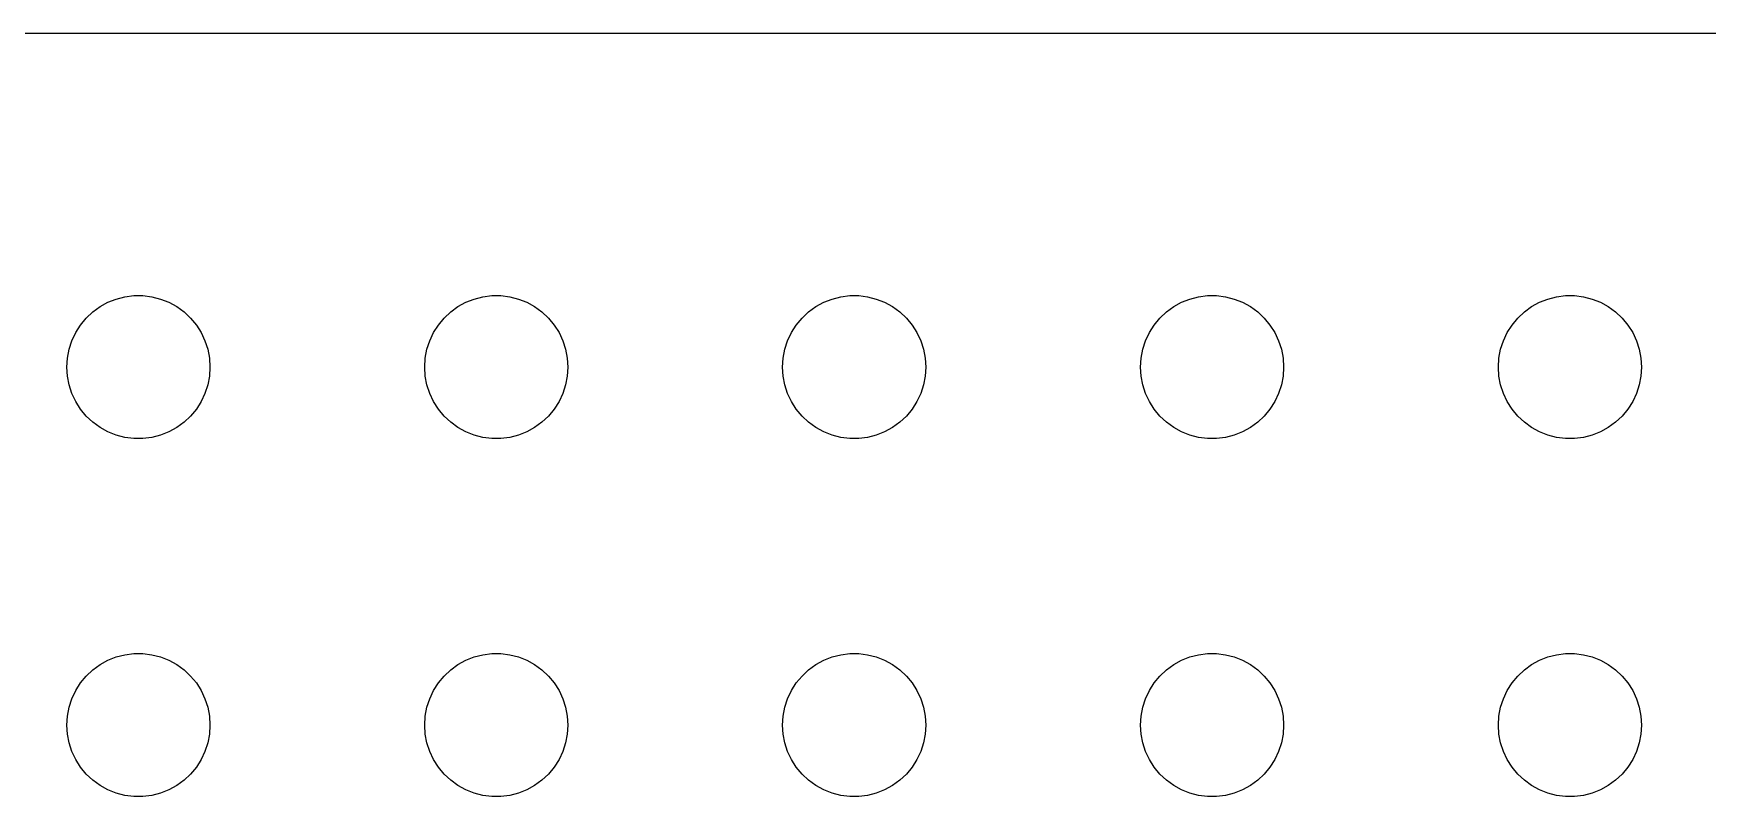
# Model space of a CAD drawing. Header units: metres. Extents: x -142 to 142, y -37 to 37.
# Drawn here: x -107.2 to -72.12, y 21 to 36.99 of the extents above; entities that cross this region are included whole.
import ezdxf

# ---------------------------------------------------------------- set-up
doc = ezdxf.new("R2010")
doc.units = ezdxf.units.M

msp = doc.modelspace()

# ---------------------------------------------------------------- linework, layer by layer
for p, q in [((137.314, 36.9901), (-137.314, 36.9901)), ((-105.956, 31.1558), (-105.804, 31.2665)), ((-105.804, 31.2665), (-105.639, 31.3572)), ((-105.639, 31.3572), (-105.464, 31.4266)), ((-105.464, 31.4266), (-105.281, 31.4734)), ((-105.281, 31.4734), (-105.094, 31.497)), ((-105.094, 31.497), (-104.906, 31.497)), ((-104.906, 31.497), (-104.719, 31.4734)), ((-104.719, 31.4734), (-104.536, 31.4266)), ((-104.536, 31.4266), (-104.361, 31.3572)), ((-104.361, 31.3572), (-104.196, 31.2665)), ((-104.196, 31.2665), (-104.044, 31.1558)), ((-98.4561, 31.1558), (-98.3037, 31.2665)), ((-98.3037, 31.2665), (-98.1387, 31.3572)), ((-98.1387, 31.3572), (-97.9635, 31.4266)), ((-97.9635, 31.4266), (-97.7811, 31.4734)), ((-97.7811, 31.4734), (-97.5942, 31.497)), ((-97.5942, 31.497), (-97.4058, 31.497)), ((-97.4058, 31.497), (-97.2189, 31.4734)), ((-97.2189, 31.4734), (-97.0365, 31.4266)), ((-97.0365, 31.4266), (-96.8613, 31.3572)), ((-96.8613, 31.3572), (-96.6963, 31.2665)), ((-96.6963, 31.2665), (-96.5439, 31.1558)), ((-90.9561, 31.1558), (-90.8037, 31.2665)), ((-90.8037, 31.2665), (-90.6387, 31.3572)), ((-90.6387, 31.3572), (-90.4635, 31.4266)), ((-90.4635, 31.4266), (-90.2811, 31.4734)), ((-90.2811, 31.4734), (-90.0942, 31.497)), ((-90.0942, 31.497), (-89.9058, 31.497)), ((-89.9058, 31.497), (-89.7189, 31.4734)), ((-89.7189, 31.4734), (-89.5365, 31.4266)), ((-89.5365, 31.4266), (-89.3613, 31.3572)), ((-89.3613, 31.3572), (-89.1963, 31.2665)), ((-89.1963, 31.2665), (-89.0439, 31.1558)), ((-83.4561, 31.1558), (-83.3037, 31.2665)), ((-83.3037, 31.2665), (-83.1387, 31.3572)), ((-83.1387, 31.3572), (-82.9635, 31.4266)), ((-82.9635, 31.4266), (-82.7811, 31.4734)), ((-82.7811, 31.4734), (-82.5942, 31.497)), ((-82.5942, 31.497), (-82.4058, 31.497)), ((-82.4058, 31.497), (-82.2189, 31.4734)), ((-82.2189, 31.4734), (-82.0365, 31.4266)), ((-82.0365, 31.4266), (-81.8613, 31.3572)), ((-81.8613, 31.3572), (-81.6963, 31.2665)), ((-81.6963, 31.2665), (-81.5439, 31.1558)), ((-75.9561, 31.1558), (-75.8037, 31.2665)), ((-75.8037, 31.2665), (-75.6387, 31.3572)), ((-75.6387, 31.3572), (-75.4635, 31.4266)), ((-75.4635, 31.4266), (-75.2811, 31.4734)), ((-75.2811, 31.4734), (-75.0942, 31.497)), ((-75.0942, 31.497), (-74.9058, 31.497)), ((-74.9058, 31.497), (-74.7189, 31.4734)), ((-74.7189, 31.4734), (-74.5365, 31.4266)), ((-74.5365, 31.4266), (-74.3613, 31.3572)), ((-74.3613, 31.3572), (-74.1963, 31.2665)), ((-74.1963, 31.2665), (-74.0439, 31.1558)), ((-106.314, 30.7226), (-106.214, 30.8817)), ((-106.214, 30.8817), (-106.093, 31.0268)), ((-106.093, 31.0268), (-105.956, 31.1558)), ((-104.044, 31.1558), (-103.907, 31.0268)), ((-103.907, 31.0268), (-103.786, 30.8817)), ((-103.786, 30.8817), (-103.686, 30.7226)), ((-98.8145, 30.7226), (-98.7135, 30.8817)), ((-98.7135, 30.8817), (-98.5934, 31.0268)), ((-98.5934, 31.0268), (-98.4561, 31.1558)), ((-96.5439, 31.1558), (-96.4065, 31.0268)), ((-96.4065, 31.0268), (-96.2865, 30.8817)), ((-96.2865, 30.8817), (-96.1855, 30.7226)), ((-91.3145, 30.7226), (-91.2135, 30.8817)), ((-91.2135, 30.8817), (-91.0934, 31.0268)), ((-91.0934, 31.0268), (-90.9561, 31.1558)), ((-89.0439, 31.1558), (-88.9065, 31.0268)), ((-88.9065, 31.0268), (-88.7865, 30.8817)), ((-88.7865, 30.8817), (-88.6855, 30.7226)), ((-83.8145, 30.7226), (-83.7135, 30.8817)), ((-83.7135, 30.8817), (-83.5934, 31.0268)), ((-83.5934, 31.0268), (-83.4561, 31.1558)), ((-81.5439, 31.1558), (-81.4065, 31.0268)), ((-81.4065, 31.0268), (-81.2865, 30.8817)), ((-81.2865, 30.8817), (-81.1855, 30.7226)), ((-76.3145, 30.7226), (-76.2135, 30.8817)), ((-76.2135, 30.8817), (-76.0934, 31.0268)), ((-76.0934, 31.0268), (-75.9561, 31.1558)), ((-74.0439, 31.1558), (-73.9065, 31.0268)), ((-73.9065, 31.0268), (-73.7865, 30.8817)), ((-73.7865, 30.8817), (-73.6855, 30.7226)), ((-106.453, 30.373), (-106.395, 30.5522)), ((-106.395, 30.5522), (-106.314, 30.7226)), ((-103.686, 30.7226), (-103.605, 30.5522)), ((-103.605, 30.5522), (-103.547, 30.373)), ((-98.9529, 30.373), (-98.8947, 30.5522)), ((-98.8947, 30.5522), (-98.8145, 30.7226)), ((-96.1855, 30.7226), (-96.1053, 30.5522)), ((-96.1053, 30.5522), (-96.0471, 30.373)), ((-91.4529, 30.373), (-91.3947, 30.5522)), ((-91.3947, 30.5522), (-91.3145, 30.7226)), ((-88.6855, 30.7226), (-88.6053, 30.5522)), ((-88.6053, 30.5522), (-88.5471, 30.373)), ((-83.9529, 30.373), (-83.8947, 30.5522)), ((-83.8947, 30.5522), (-83.8145, 30.7226)), ((-81.1855, 30.7226), (-81.1053, 30.5522)), ((-81.1053, 30.5522), (-81.0471, 30.373)), ((-76.4529, 30.373), (-76.3947, 30.5522)), ((-76.3947, 30.5522), (-76.3145, 30.7226)), ((-73.6855, 30.7226), (-73.6053, 30.5522)), ((-73.6053, 30.5522), (-73.5471, 30.373)), ((-106.5, 30), (-106.488, 30.188)), ((-106.488, 30.188), (-106.453, 30.373)), ((-103.547, 30.373), (-103.512, 30.188)), ((-103.512, 30.188), (-103.5, 30)), ((-99, 30), (-98.9882, 30.188)), ((-98.9882, 30.188), (-98.9529, 30.373)), ((-96.0471, 30.373), (-96.0118, 30.188)), ((-96.0118, 30.188), (-96, 30)), ((-91.5, 30), (-91.4882, 30.188)), ((-91.4882, 30.188), (-91.4529, 30.373)), ((-88.5471, 30.373), (-88.5118, 30.188)), ((-88.5118, 30.188), (-88.5, 30)), ((-84, 30), (-83.9882, 30.188)), ((-83.9882, 30.188), (-83.9529, 30.373)), ((-81.0471, 30.373), (-81.0118, 30.188)), ((-81.0118, 30.188), (-81, 30)), ((-76.5, 30), (-76.4882, 30.188)), ((-76.4882, 30.188), (-76.4529, 30.373)), ((-73.5471, 30.373), (-73.5118, 30.188)), ((-73.5118, 30.188), (-73.5, 30)), ((-106.488, 29.812), (-106.5, 30)), ((-103.5, 30), (-103.512, 29.812)), ((-98.9882, 29.812), (-99, 30)), ((-96, 30), (-96.0118, 29.812)), ((-91.4882, 29.812), (-91.5, 30)), ((-88.5, 30), (-88.5118, 29.812)), ((-83.9882, 29.812), (-84, 30)), ((-81, 30), (-81.0118, 29.812)), ((-76.4882, 29.812), (-76.5, 30)), ((-73.5, 30), (-73.5118, 29.812)), ((-106.453, 29.627), (-106.488, 29.812)), ((-106.395, 29.4478), (-106.453, 29.627)), ((-103.547, 29.627), (-103.605, 29.4478)), ((-103.512, 29.812), (-103.547, 29.627)), ((-98.9529, 29.627), (-98.9882, 29.812)), ((-98.8947, 29.4478), (-98.9529, 29.627)), ((-96.0471, 29.627), (-96.1053, 29.4478)), ((-96.0118, 29.812), (-96.0471, 29.627)), ((-91.4529, 29.627), (-91.4882, 29.812)), ((-91.3947, 29.4478), (-91.4529, 29.627)), ((-88.5471, 29.627), (-88.6053, 29.4478)), ((-88.5118, 29.812), (-88.5471, 29.627)), ((-83.9529, 29.627), (-83.9882, 29.812)), ((-83.8947, 29.4478), (-83.9529, 29.627)), ((-81.0471, 29.627), (-81.1053, 29.4478)), ((-81.0118, 29.812), (-81.0471, 29.627)), ((-76.4529, 29.627), (-76.4882, 29.812)), ((-76.3947, 29.4478), (-76.4529, 29.627)), ((-73.5471, 29.627), (-73.6053, 29.4478)), ((-73.5118, 29.812), (-73.5471, 29.627)), ((-106.314, 29.2774), (-106.395, 29.4478)), ((-106.214, 29.1183), (-106.314, 29.2774)), ((-106.093, 28.9732), (-106.214, 29.1183)), ((-103.786, 29.1183), (-103.907, 28.9732)), ((-103.686, 29.2774), (-103.786, 29.1183)), ((-103.605, 29.4478), (-103.686, 29.2774)), ((-98.8145, 29.2774), (-98.8947, 29.4478)), ((-98.7135, 29.1183), (-98.8145, 29.2774)), ((-98.5934, 28.9732), (-98.7135, 29.1183)), ((-96.2865, 29.1183), (-96.4065, 28.9732)), ((-96.1855, 29.2774), (-96.2865, 29.1183)), ((-96.1053, 29.4478), (-96.1855, 29.2774)), ((-91.3145, 29.2774), (-91.3947, 29.4478)), ((-91.2135, 29.1183), (-91.3145, 29.2774)), ((-91.0934, 28.9732), (-91.2135, 29.1183)), ((-88.7865, 29.1183), (-88.9065, 28.9732)), ((-88.6855, 29.2774), (-88.7865, 29.1183)), ((-88.6053, 29.4478), (-88.6855, 29.2774)), ((-83.8145, 29.2774), (-83.8947, 29.4478)), ((-83.7135, 29.1183), (-83.8145, 29.2774)), ((-83.5934, 28.9732), (-83.7135, 29.1183)), ((-81.2865, 29.1183), (-81.4065, 28.9732)), ((-81.1855, 29.2774), (-81.2865, 29.1183)), ((-81.1053, 29.4478), (-81.1855, 29.2774)), ((-76.3145, 29.2774), (-76.3947, 29.4478)), ((-76.2135, 29.1183), (-76.3145, 29.2774)), ((-76.0934, 28.9732), (-76.2135, 29.1183)), ((-73.7865, 29.1183), (-73.9065, 28.9732)), ((-73.6855, 29.2774), (-73.7865, 29.1183)), ((-73.6053, 29.4478), (-73.6855, 29.2774)), ((-105.956, 28.8442), (-106.093, 28.9732)), ((-105.804, 28.7335), (-105.956, 28.8442)), ((-104.044, 28.8442), (-104.196, 28.7335)), ((-103.907, 28.9732), (-104.044, 28.8442)), ((-98.4561, 28.8442), (-98.5934, 28.9732)), ((-98.3037, 28.7335), (-98.4561, 28.8442)), ((-96.5439, 28.8442), (-96.6963, 28.7335)), ((-96.4065, 28.9732), (-96.5439, 28.8442)), ((-90.9561, 28.8442), (-91.0934, 28.9732)), ((-90.8037, 28.7335), (-90.9561, 28.8442)), ((-89.0439, 28.8442), (-89.1963, 28.7335)), ((-88.9065, 28.9732), (-89.0439, 28.8442)), ((-83.4561, 28.8442), (-83.5934, 28.9732)), ((-83.3037, 28.7335), (-83.4561, 28.8442)), ((-81.5439, 28.8442), (-81.6963, 28.7335)), ((-81.4065, 28.9732), (-81.5439, 28.8442)), ((-75.9561, 28.8442), (-76.0934, 28.9732)), ((-75.8037, 28.7335), (-75.9561, 28.8442)), ((-74.0439, 28.8442), (-74.1963, 28.7335)), ((-73.9065, 28.9732), (-74.0439, 28.8442)), ((-105.639, 28.6427), (-105.804, 28.7335)), ((-105.464, 28.5734), (-105.639, 28.6427)), ((-105.281, 28.5266), (-105.464, 28.5734)), ((-105.094, 28.503), (-105.281, 28.5266)), ((-104.906, 28.503), (-105.094, 28.503)), ((-104.719, 28.5266), (-104.906, 28.503)), ((-104.536, 28.5734), (-104.719, 28.5266)), ((-104.361, 28.6427), (-104.536, 28.5734)), ((-104.196, 28.7335), (-104.361, 28.6427)), ((-98.1387, 28.6427), (-98.3037, 28.7335)), ((-97.9635, 28.5734), (-98.1387, 28.6427)), ((-97.7811, 28.5266), (-97.9635, 28.5734)), ((-97.5942, 28.503), (-97.7811, 28.5266)), ((-97.4058, 28.503), (-97.5942, 28.503)), ((-97.2189, 28.5266), (-97.4058, 28.503)), ((-97.0365, 28.5734), (-97.2189, 28.5266)), ((-96.8613, 28.6427), (-97.0365, 28.5734)), ((-96.6963, 28.7335), (-96.8613, 28.6427)), ((-90.6387, 28.6427), (-90.8037, 28.7335)), ((-90.4635, 28.5734), (-90.6387, 28.6427)), ((-90.2811, 28.5266), (-90.4635, 28.5734)), ((-90.0942, 28.503), (-90.2811, 28.5266)), ((-89.9058, 28.503), (-90.0942, 28.503)), ((-89.7189, 28.5266), (-89.9058, 28.503)), ((-89.5365, 28.5734), (-89.7189, 28.5266)), ((-89.3613, 28.6427), (-89.5365, 28.5734)), ((-89.1963, 28.7335), (-89.3613, 28.6427)), ((-83.1387, 28.6427), (-83.3037, 28.7335)), ((-82.9635, 28.5734), (-83.1387, 28.6427)), ((-82.7811, 28.5266), (-82.9635, 28.5734)), ((-82.5942, 28.503), (-82.7811, 28.5266)), ((-82.4058, 28.503), (-82.5942, 28.503)), ((-82.2189, 28.5266), (-82.4058, 28.503)), ((-82.0365, 28.5734), (-82.2189, 28.5266)), ((-81.8613, 28.6427), (-82.0365, 28.5734)), ((-81.6963, 28.7335), (-81.8613, 28.6427)), ((-75.6387, 28.6427), (-75.8037, 28.7335)), ((-75.4635, 28.5734), (-75.6387, 28.6427)), ((-75.2811, 28.5266), (-75.4635, 28.5734)), ((-75.0942, 28.503), (-75.2811, 28.5266)), ((-74.9058, 28.503), (-75.0942, 28.503)), ((-74.7189, 28.5266), (-74.9058, 28.503)), ((-74.5365, 28.5734), (-74.7189, 28.5266)), ((-74.3613, 28.6427), (-74.5365, 28.5734)), ((-74.1963, 28.7335), (-74.3613, 28.6427)), ((-105.804, 23.7665), (-105.639, 23.8572)), ((-105.639, 23.8572), (-105.464, 23.9266)), ((-105.464, 23.9266), (-105.281, 23.9734)), ((-105.281, 23.9734), (-105.094, 23.997)), ((-105.094, 23.997), (-104.906, 23.997)), ((-104.906, 23.997), (-104.719, 23.9734)), ((-104.719, 23.9734), (-104.536, 23.9266)), ((-104.536, 23.9266), (-104.361, 23.8572)), ((-104.361, 23.8572), (-104.196, 23.7665)), ((-98.3037, 23.7665), (-98.1387, 23.8572)), ((-98.1387, 23.8572), (-97.9635, 23.9266)), ((-97.9635, 23.9266), (-97.7811, 23.9734)), ((-97.7811, 23.9734), (-97.5942, 23.997)), ((-97.5942, 23.997), (-97.4058, 23.997)), ((-97.4058, 23.997), (-97.2189, 23.9734)), ((-97.2189, 23.9734), (-97.0365, 23.9266)), ((-97.0365, 23.9266), (-96.8613, 23.8572)), ((-96.8613, 23.8572), (-96.6963, 23.7665)), ((-90.8037, 23.7665), (-90.6387, 23.8572)), ((-90.6387, 23.8572), (-90.4635, 23.9266)), ((-90.4635, 23.9266), (-90.2811, 23.9734)), ((-90.2811, 23.9734), (-90.0942, 23.997)), ((-90.0942, 23.997), (-89.9058, 23.997)), ((-89.9058, 23.997), (-89.7189, 23.9734)), ((-89.7189, 23.9734), (-89.5365, 23.9266)), ((-89.5365, 23.9266), (-89.3613, 23.8572)), ((-89.3613, 23.8572), (-89.1963, 23.7665)), ((-83.3037, 23.7665), (-83.1387, 23.8572)), ((-83.1387, 23.8572), (-82.9635, 23.9266)), ((-82.9635, 23.9266), (-82.7811, 23.9734)), ((-82.7811, 23.9734), (-82.5942, 23.997)), ((-82.5942, 23.997), (-82.4058, 23.997)), ((-82.4058, 23.997), (-82.2189, 23.9734)), ((-82.2189, 23.9734), (-82.0365, 23.9266)), ((-82.0365, 23.9266), (-81.8613, 23.8572)), ((-81.8613, 23.8572), (-81.6963, 23.7665)), ((-75.8037, 23.7665), (-75.6387, 23.8572)), ((-75.6387, 23.8572), (-75.4635, 23.9266)), ((-75.4635, 23.9266), (-75.2811, 23.9734)), ((-75.2811, 23.9734), (-75.0942, 23.997)), ((-75.0942, 23.997), (-74.9058, 23.997)), ((-74.9058, 23.997), (-74.7189, 23.9734)), ((-74.7189, 23.9734), (-74.5365, 23.9266)), ((-74.5365, 23.9266), (-74.3613, 23.8572)), ((-74.3613, 23.8572), (-74.1963, 23.7665)), ((-106.214, 23.3817), (-106.093, 23.5268)), ((-106.093, 23.5268), (-105.956, 23.6558)), ((-105.956, 23.6558), (-105.804, 23.7665)), ((-104.196, 23.7665), (-104.044, 23.6558)), ((-104.044, 23.6558), (-103.907, 23.5268)), ((-103.907, 23.5268), (-103.786, 23.3817)), ((-98.7135, 23.3817), (-98.5934, 23.5268)), ((-98.5934, 23.5268), (-98.4561, 23.6558)), ((-98.4561, 23.6558), (-98.3037, 23.7665)), ((-96.6963, 23.7665), (-96.5439, 23.6558)), ((-96.5439, 23.6558), (-96.4065, 23.5268)), ((-96.4065, 23.5268), (-96.2865, 23.3817)), ((-91.2135, 23.3817), (-91.0934, 23.5268)), ((-91.0934, 23.5268), (-90.9561, 23.6558)), ((-90.9561, 23.6558), (-90.8037, 23.7665)), ((-89.1963, 23.7665), (-89.0439, 23.6558)), ((-89.0439, 23.6558), (-88.9065, 23.5268)), ((-88.9065, 23.5268), (-88.7865, 23.3817)), ((-83.7135, 23.3817), (-83.5934, 23.5268)), ((-83.5934, 23.5268), (-83.4561, 23.6558)), ((-83.4561, 23.6558), (-83.3037, 23.7665)), ((-81.6963, 23.7665), (-81.5439, 23.6558)), ((-81.5439, 23.6558), (-81.4065, 23.5268)), ((-81.4065, 23.5268), (-81.2865, 23.3817)), ((-76.2135, 23.3817), (-76.0934, 23.5268)), ((-76.0934, 23.5268), (-75.9561, 23.6558)), ((-75.9561, 23.6558), (-75.8037, 23.7665)), ((-74.1963, 23.7665), (-74.0439, 23.6558)), ((-74.0439, 23.6558), (-73.9065, 23.5268)), ((-73.9065, 23.5268), (-73.7865, 23.3817)), ((-106.395, 23.0522), (-106.314, 23.2226)), ((-106.314, 23.2226), (-106.214, 23.3817)), ((-103.786, 23.3817), (-103.686, 23.2226)), ((-103.686, 23.2226), (-103.605, 23.0522)), ((-98.8947, 23.0522), (-98.8145, 23.2226)), ((-98.8145, 23.2226), (-98.7135, 23.3817)), ((-96.2865, 23.3817), (-96.1855, 23.2226)), ((-96.1855, 23.2226), (-96.1053, 23.0522)), ((-91.3947, 23.0522), (-91.3145, 23.2226)), ((-91.3145, 23.2226), (-91.2135, 23.3817)), ((-88.7865, 23.3817), (-88.6855, 23.2226)), ((-88.6855, 23.2226), (-88.6053, 23.0522)), ((-83.8947, 23.0522), (-83.8145, 23.2226)), ((-83.8145, 23.2226), (-83.7135, 23.3817)), ((-81.2865, 23.3817), (-81.1855, 23.2226)), ((-81.1855, 23.2226), (-81.1053, 23.0522)), ((-76.3947, 23.0522), (-76.3145, 23.2226)), ((-76.3145, 23.2226), (-76.2135, 23.3817)), ((-73.7865, 23.3817), (-73.6855, 23.2226)), ((-73.6855, 23.2226), (-73.6053, 23.0522)), ((-106.488, 22.688), (-106.453, 22.873)), ((-106.453, 22.873), (-106.395, 23.0522)), ((-103.605, 23.0522), (-103.547, 22.873)), ((-103.547, 22.873), (-103.512, 22.688)), ((-98.9882, 22.688), (-98.9529, 22.873)), ((-98.9529, 22.873), (-98.8947, 23.0522)), ((-96.1053, 23.0522), (-96.0471, 22.873)), ((-96.0471, 22.873), (-96.0118, 22.688)), ((-91.4882, 22.688), (-91.4529, 22.873)), ((-91.4529, 22.873), (-91.3947, 23.0522)), ((-88.6053, 23.0522), (-88.5471, 22.873)), ((-88.5471, 22.873), (-88.5118, 22.688)), ((-83.9882, 22.688), (-83.9529, 22.873)), ((-83.9529, 22.873), (-83.8947, 23.0522)), ((-81.1053, 23.0522), (-81.0471, 22.873)), ((-81.0471, 22.873), (-81.0118, 22.688)), ((-76.4882, 22.688), (-76.4529, 22.873)), ((-76.4529, 22.873), (-76.3947, 23.0522)), ((-73.6053, 23.0522), (-73.5471, 22.873)), ((-73.5471, 22.873), (-73.5118, 22.688)), ((-106.5, 22.5), (-106.488, 22.688)), ((-106.488, 22.312), (-106.5, 22.5)), ((-103.512, 22.688), (-103.5, 22.5)), ((-103.5, 22.5), (-103.512, 22.312)), ((-99, 22.5), (-98.9882, 22.688)), ((-98.9882, 22.312), (-99, 22.5)), ((-96.0118, 22.688), (-96, 22.5)), ((-96, 22.5), (-96.0118, 22.312)), ((-91.5, 22.5), (-91.4882, 22.688)), ((-91.4882, 22.312), (-91.5, 22.5)), ((-88.5118, 22.688), (-88.5, 22.5)), ((-88.5, 22.5), (-88.5118, 22.312)), ((-84, 22.5), (-83.9882, 22.688)), ((-83.9882, 22.312), (-84, 22.5)), ((-81.0118, 22.688), (-81, 22.5)), ((-81, 22.5), (-81.0118, 22.312)), ((-76.5, 22.5), (-76.4882, 22.688)), ((-76.4882, 22.312), (-76.5, 22.5)), ((-73.5118, 22.688), (-73.5, 22.5)), ((-73.5, 22.5), (-73.5118, 22.312)), ((-106.453, 22.127), (-106.488, 22.312)), ((-106.395, 21.9478), (-106.453, 22.127)), ((-103.547, 22.127), (-103.605, 21.9478)), ((-103.512, 22.312), (-103.547, 22.127)), ((-98.9529, 22.127), (-98.9882, 22.312)), ((-98.8947, 21.9478), (-98.9529, 22.127)), ((-96.0471, 22.127), (-96.1053, 21.9478)), ((-96.0118, 22.312), (-96.0471, 22.127)), ((-91.4529, 22.127), (-91.4882, 22.312)), ((-91.3947, 21.9478), (-91.4529, 22.127)), ((-88.5471, 22.127), (-88.6053, 21.9478)), ((-88.5118, 22.312), (-88.5471, 22.127)), ((-83.9529, 22.127), (-83.9882, 22.312)), ((-83.8947, 21.9478), (-83.9529, 22.127)), ((-81.0471, 22.127), (-81.1053, 21.9478)), ((-81.0118, 22.312), (-81.0471, 22.127)), ((-76.4529, 22.127), (-76.4882, 22.312)), ((-76.3947, 21.9478), (-76.4529, 22.127)), ((-73.5471, 22.127), (-73.6053, 21.9478)), ((-73.5118, 22.312), (-73.5471, 22.127)), ((-106.314, 21.7774), (-106.395, 21.9478)), ((-106.214, 21.6183), (-106.314, 21.7774)), ((-103.686, 21.7774), (-103.786, 21.6183)), ((-103.605, 21.9478), (-103.686, 21.7774)), ((-98.8145, 21.7774), (-98.8947, 21.9478)), ((-98.7135, 21.6183), (-98.8145, 21.7774)), ((-96.1855, 21.7774), (-96.2865, 21.6183)), ((-96.1053, 21.9478), (-96.1855, 21.7774)), ((-91.3145, 21.7774), (-91.3947, 21.9478)), ((-91.2135, 21.6183), (-91.3145, 21.7774)), ((-88.6855, 21.7774), (-88.7865, 21.6183)), ((-88.6053, 21.9478), (-88.6855, 21.7774)), ((-83.8145, 21.7774), (-83.8947, 21.9478)), ((-83.7135, 21.6183), (-83.8145, 21.7774)), ((-81.1855, 21.7774), (-81.2865, 21.6183)), ((-81.1053, 21.9478), (-81.1855, 21.7774)), ((-76.3145, 21.7774), (-76.3947, 21.9478)), ((-76.2135, 21.6183), (-76.3145, 21.7774)), ((-73.6855, 21.7774), (-73.7865, 21.6183)), ((-73.6053, 21.9478), (-73.6855, 21.7774)), ((-106.093, 21.4732), (-106.214, 21.6183)), ((-105.956, 21.3442), (-106.093, 21.4732)), ((-103.907, 21.4732), (-104.044, 21.3442)), ((-103.786, 21.6183), (-103.907, 21.4732)), ((-98.5934, 21.4732), (-98.7135, 21.6183)), ((-98.4561, 21.3442), (-98.5934, 21.4732)), ((-96.4065, 21.4732), (-96.5439, 21.3442)), ((-96.2865, 21.6183), (-96.4065, 21.4732)), ((-91.0934, 21.4732), (-91.2135, 21.6183)), ((-90.9561, 21.3442), (-91.0934, 21.4732)), ((-88.9065, 21.4732), (-89.0439, 21.3442)), ((-88.7865, 21.6183), (-88.9065, 21.4732)), ((-83.5934, 21.4732), (-83.7135, 21.6183)), ((-83.4561, 21.3442), (-83.5934, 21.4732)), ((-81.4065, 21.4732), (-81.5439, 21.3442)), ((-81.2865, 21.6183), (-81.4065, 21.4732)), ((-76.0934, 21.4732), (-76.2135, 21.6183)), ((-75.9561, 21.3442), (-76.0934, 21.4732)), ((-73.9065, 21.4732), (-74.0439, 21.3442)), ((-73.7865, 21.6183), (-73.9065, 21.4732)), ((-105.804, 21.2335), (-105.956, 21.3442)), ((-105.639, 21.1427), (-105.804, 21.2335)), ((-105.464, 21.0734), (-105.639, 21.1427)), ((-105.281, 21.0266), (-105.464, 21.0734)), ((-104.536, 21.0734), (-104.719, 21.0266)), ((-104.361, 21.1427), (-104.536, 21.0734)), ((-104.196, 21.2335), (-104.361, 21.1427)), ((-104.044, 21.3442), (-104.196, 21.2335)), ((-98.3037, 21.2335), (-98.4561, 21.3442)), ((-98.1387, 21.1427), (-98.3037, 21.2335)), ((-97.9635, 21.0734), (-98.1387, 21.1427)), ((-97.7811, 21.0266), (-97.9635, 21.0734)), ((-97.0365, 21.0734), (-97.2189, 21.0266)), ((-96.8613, 21.1427), (-97.0365, 21.0734)), ((-96.6963, 21.2335), (-96.8613, 21.1427)), ((-96.5439, 21.3442), (-96.6963, 21.2335)), ((-90.8037, 21.2335), (-90.9561, 21.3442)), ((-90.6387, 21.1427), (-90.8037, 21.2335)), ((-90.4635, 21.0734), (-90.6387, 21.1427)), ((-90.2811, 21.0266), (-90.4635, 21.0734)), ((-89.5365, 21.0734), (-89.7189, 21.0266)), ((-89.3613, 21.1427), (-89.5365, 21.0734)), ((-89.1963, 21.2335), (-89.3613, 21.1427)), ((-89.0439, 21.3442), (-89.1963, 21.2335)), ((-83.3037, 21.2335), (-83.4561, 21.3442)), ((-83.1387, 21.1427), (-83.3037, 21.2335)), ((-82.9635, 21.0734), (-83.1387, 21.1427)), ((-82.7811, 21.0266), (-82.9635, 21.0734)), ((-82.0365, 21.0734), (-82.2189, 21.0266)), ((-81.8613, 21.1427), (-82.0365, 21.0734)), ((-81.6963, 21.2335), (-81.8613, 21.1427)), ((-81.5439, 21.3442), (-81.6963, 21.2335)), ((-75.8037, 21.2335), (-75.9561, 21.3442)), ((-75.6387, 21.1427), (-75.8037, 21.2335)), ((-75.4635, 21.0734), (-75.6387, 21.1427)), ((-75.2811, 21.0266), (-75.4635, 21.0734)), ((-74.5365, 21.0734), (-74.7189, 21.0266)), ((-74.3613, 21.1427), (-74.5365, 21.0734)), ((-74.1963, 21.2335), (-74.3613, 21.1427)), ((-74.0439, 21.3442), (-74.1963, 21.2335)), ((-105.094, 21.003), (-105.281, 21.0266)), ((-104.906, 21.003), (-105.094, 21.003)), ((-104.719, 21.0266), (-104.906, 21.003)), ((-97.5942, 21.003), (-97.7811, 21.0266)), ((-97.4058, 21.003), (-97.5942, 21.003)), ((-97.2189, 21.0266), (-97.4058, 21.003)), ((-90.0942, 21.003), (-90.2811, 21.0266)), ((-89.9058, 21.003), (-90.0942, 21.003)), ((-89.7189, 21.0266), (-89.9058, 21.003)), ((-82.5942, 21.003), (-82.7811, 21.0266)), ((-82.4058, 21.003), (-82.5942, 21.003)), ((-82.2189, 21.0266), (-82.4058, 21.003)), ((-75.0942, 21.003), (-75.2811, 21.0266)), ((-74.9058, 21.003), (-75.0942, 21.003)), ((-74.7189, 21.0266), (-74.9058, 21.003))]:
    msp.add_line(p, q)

doc.saveas('drawing.dxf')
